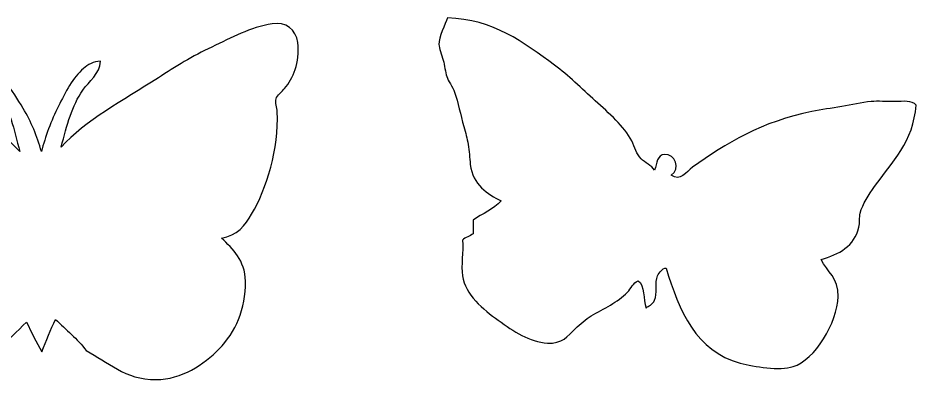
# Model space of a CAD drawing. Header units: centimetres. Extents: x -66 to 65, y -66 to 66.
# Drawn here: x -56.05 to -44.11, y 3.49 to 8.37 of the extents above; entities that cross this region are included whole.
import ezdxf

# ---------------------------------------------------------------- set-up
doc = ezdxf.new("R2010")
doc.units = ezdxf.units.CM
doc.header["$MEASUREMENT"] = 0
doc.layers.add('Layer 1', color=7, linetype='Continuous')

msp = doc.modelspace()

# ---------------------------------------------------------------- linework, layer by layer
at = {"layer": 'Layer 1'}
for points, knots in [([(-47.58614, 6.351), (-47.55836, 6.44744), (-47.55074, 6.55206), (-47.45321, 6.55994), (-47.45321, 6.55994), (-47.31536, 6.57111), (-47.23456, 6.36976), (-47.36772, 6.28459), (-47.36772, 6.28459), (-47.24305, 6.19482), (-47.16695, 6.32833), (-47.08287, 6.38902), (-47.08287, 6.38902), (-46.64128, 6.70763), (-46.15035, 7.00018), (-45.49696, 7.12975), (-45.49696, 7.12975), (-45.37009, 7.15486), (-45.23465, 7.17396), (-45.09807, 7.19621), (-45.09807, 7.19621), (-44.96935, 7.21719), (-44.83727, 7.2523), (-44.70879, 7.26267), (-44.70879, 7.26267), (-44.61814, 7.27005), (-44.49567, 7.26272), (-44.38584, 7.26267), (-44.38584, 7.26267), (-44.28292, 7.26267), (-44.16081, 7.28508), (-44.11044, 7.2152), (-44.11044, 7.2152), (-44.13968, 6.73723), (-44.43617, 6.44971), (-44.66128, 6.13263), (-44.66128, 6.13263), (-44.7355, 6.02812), (-44.82281, 5.90025), (-44.85122, 5.78124), (-44.85122, 5.78124), (-44.86622, 5.71803), (-44.85643, 5.65059), (-44.87019, 5.5913), (-44.87019, 5.5913), (-44.92755, 5.34373), (-45.13771, 5.22964), (-45.37351, 5.16397), (-45.37351, 5.16397), (-45.29342, 4.99786), (-45.13795, 4.92283), (-45.14562, 4.67013), (-45.14562, 4.67013), (-45.15607, 4.32162), (-45.45595, 3.82918), (-45.74382, 3.73948), (-45.74382, 3.73948), (-45.92429, 3.68328), (-46.25965, 3.73744), (-46.44658, 3.78697), (-46.44658, 3.78697), (-47.03943, 3.94387), (-47.25708, 4.47973), (-47.43427, 5.04999), (-47.43427, 5.04999), (-47.4553, 5.05428), (-47.48957, 5.02393), (-47.50073, 5.01202), (-47.50073, 5.01202), (-47.51364, 4.99821), (-47.53986, 4.96622), (-47.5482, 4.94553), (-47.5482, 4.94553), (-47.58445, 4.85592), (-47.54884, 4.70632), (-47.58619, 4.62263), (-47.58619, 4.62263), (-47.61215, 4.5645), (-47.67009, 4.54418), (-47.70015, 4.51817), (-47.70015, 4.51817), (-47.74225, 4.63125), (-47.7088, 4.81977), (-47.80461, 4.87904), (-47.80461, 4.87904), (-47.87644, 4.85277), (-47.89835, 4.77659), (-47.94711, 4.72714), (-47.94711, 4.72714), (-48.08107, 4.58982), (-48.25559, 4.51846), (-48.43135, 4.41374), (-48.43135, 4.41374), (-48.50027, 4.37265), (-48.57264, 4.30698), (-48.64027, 4.24279), (-48.64027, 4.24279), (-48.74409, 4.14426), (-48.8141, 4.03978), (-49.01069, 4.05285), (-49.01069, 4.05285), (-49.25673, 4.06928), (-49.45538, 4.20626), (-49.66596, 4.35672), (-49.66596, 4.35672), (-49.86165, 4.49661), (-50.10795, 4.69861), (-50.14075, 4.94552), (-50.14075, 4.94552), (-50.16001, 5.09001), (-50.12665, 5.26707), (-50.14075, 5.42031), (-50.14075, 5.42031), (-50.10215, 5.45764), (-50.04132, 5.4728), (-49.99827, 5.50577), (-49.99827, 5.50577), (-49.99827, 5.56588), (-49.99827, 5.6261), (-49.99827, 5.68616), (-49.99827, 5.68616), (-49.87844, 5.77525), (-49.72263, 5.82837), (-49.62796, 5.94265), (-49.62796, 5.94265), (-49.80708, 6.02623), (-50.00317, 6.16149), (-50.03632, 6.42692), (-50.03632, 6.42692), (-50.04756, 6.5172), (-50.04944, 6.60263), (-50.06476, 6.69285), (-50.06476, 6.69285), (-50.07857, 6.77389), (-50.09765, 6.84599), (-50.12175, 6.93023), (-50.12175, 6.93023), (-50.16728, 7.08898), (-50.19769, 7.25389), (-50.24523, 7.38608), (-50.24523, 7.38608), (-50.27187, 7.46019), (-50.33291, 7.53864), (-50.34969, 7.59497), (-50.34969, 7.59497), (-50.36853, 7.65826), (-50.37705, 7.74205), (-50.3971, 7.81341), (-50.3971, 7.81341), (-50.41803, 7.88747), (-50.45277, 7.97065), (-50.45409, 8.02233), (-50.45409, 8.02233), (-50.45634, 8.108), (-50.37056, 8.30107), (-50.34013, 8.37372), (-50.34013, 8.37372), (-49.73225, 8.36001), (-49.32463, 8.04487), (-48.91561, 7.74697), (-48.91561, 7.74697), (-48.73315, 7.61404), (-48.55615, 7.43722), (-48.3744, 7.27215), (-48.3744, 7.27215), (-48.19081, 7.10546), (-47.99266, 6.93518), (-47.89005, 6.74034), (-47.89005, 6.74034), (-47.8447, 6.65417), (-47.82785, 6.56624), (-47.76657, 6.50293), (-47.76657, 6.50293), (-47.71309, 6.44759), (-47.62906, 6.41582), (-47.58614, 6.351)], [0, 0, 0, 0, 0.02222222, 0.02222222, 0.02222222, 0.02222222, 0.04444444, 0.04444444, 0.04444444, 0.04444444, 0.06666667, 0.06666667, 0.06666667, 0.06666667, 0.08888889, 0.08888889, 0.08888889, 0.08888889, 0.11111111, 0.11111111, 0.11111111, 0.11111111, 0.13333333, 0.13333333, 0.13333333, 0.13333333, 0.15555556, 0.15555556, 0.15555556, 0.15555556, 0.17777778, 0.17777778, 0.17777778, 0.17777778, 0.2, 0.2, 0.2, 0.2, 0.22222222, 0.22222222, 0.22222222, 0.22222222, 0.24444444, 0.24444444, 0.24444444, 0.24444444, 0.26666667, 0.26666667, 0.26666667, 0.26666667, 0.28888889, 0.28888889, 0.28888889, 0.28888889, 0.31111111, 0.31111111, 0.31111111, 0.31111111, 0.33333333, 0.33333333, 0.33333333, 0.33333333, 0.35555556, 0.35555556, 0.35555556, 0.35555556, 0.37777778, 0.37777778, 0.37777778, 0.37777778, 0.4, 0.4, 0.4, 0.4, 0.42222222, 0.42222222, 0.42222222, 0.42222222, 0.44444444, 0.44444444, 0.44444444, 0.44444444, 0.46666667, 0.46666667, 0.46666667, 0.46666667, 0.48888889, 0.48888889, 0.48888889, 0.48888889, 0.51111111, 0.51111111, 0.51111111, 0.51111111, 0.53333333, 0.53333333, 0.53333333, 0.53333333, 0.55555556, 0.55555556, 0.55555556, 0.55555556, 0.57777778, 0.57777778, 0.57777778, 0.57777778, 0.6, 0.6, 0.6, 0.6, 0.62222222, 0.62222222, 0.62222222, 0.62222222, 0.64444444, 0.64444444, 0.64444444, 0.64444444, 0.66666667, 0.66666667, 0.66666667, 0.66666667, 0.68888889, 0.68888889, 0.68888889, 0.68888889, 0.71111111, 0.71111111, 0.71111111, 0.71111111, 0.73333333, 0.73333333, 0.73333333, 0.73333333, 0.75555556, 0.75555556, 0.75555556, 0.75555556, 0.77777778, 0.77777778, 0.77777778, 0.77777778, 0.8, 0.8, 0.8, 0.8, 0.82222222, 0.82222222, 0.82222222, 0.82222222, 0.84444444, 0.84444444, 0.84444444, 0.84444444, 0.86666667, 0.86666667, 0.86666667, 0.86666667, 0.88888889, 0.88888889, 0.88888889, 0.88888889, 0.91111111, 0.91111111, 0.91111111, 0.91111111, 0.93333333, 0.93333333, 0.93333333, 0.93333333, 0.95555556, 0.95555556, 0.95555556, 0.95555556, 1, 1, 1, 1]), ([(-53.34409, 5.44832), (-53.19023, 5.29772), (-53.03246, 5.15762), (-53.02672, 4.87404), (-53.02672, 4.87404), (-53.01929, 4.5055), (-53.16166, 4.19208), (-53.37436, 3.97483), (-53.37436, 3.97483), (-53.5774, 3.76742), (-53.87294, 3.5684), (-54.21309, 3.56679), (-54.21309, 3.56679), (-54.63103, 3.56475), (-54.85635, 3.80724), (-55.14252, 3.95216), (-55.14252, 3.95216), (-55.25976, 4.10953), (-55.41501, 4.22881), (-55.55061, 4.36777), (-55.55061, 4.36777), (-55.61795, 4.23111), (-55.67327, 4.08239), (-55.73196, 3.93705), (-55.73196, 3.93705), (-55.80932, 4.05868), (-55.86727, 4.19968), (-55.93603, 4.32998), (-55.93603, 4.32998), (-56.19556, 4.08733), (-56.40437, 3.84611), (-56.73695, 3.67257), (-56.73695, 3.67257), (-56.9215, 3.57626), (-57.09446, 3.4948), (-57.37928, 3.51387), (-57.37928, 3.51387), (-57.78015, 3.54073), (-58.15279, 3.82986), (-58.33136, 4.1335), (-58.33136, 4.1335), (-58.43225, 4.30498), (-58.53729, 4.63576), (-58.47492, 4.94207), (-58.47492, 4.94207), (-58.43293, 5.14852), (-58.31546, 5.25767), (-58.16512, 5.38033), (-58.16512, 5.38033), (-58.514, 5.4537), (-58.66854, 5.83052), (-58.77718, 6.17379), (-58.77718, 6.17379), (-58.87873, 6.49462), (-58.92863, 6.87197), (-58.87545, 7.2317), (-58.87545, 7.2317), (-58.91895, 7.3578), (-59.0764, 7.42498), (-59.13236, 7.54907), (-59.13236, 7.54907), (-59.20795, 7.71668), (-59.20576, 8.09758), (-59.07193, 8.19891), (-59.07193, 8.19891), (-58.89027, 8.33641), (-58.59817, 8.17182), (-58.42963, 8.10067), (-58.42963, 8.10067), (-58.29583, 8.04423), (-58.15729, 7.99124), (-58.0367, 7.93443), (-58.0367, 7.93443), (-57.77384, 7.81063), (-57.56291, 7.67384), (-57.32637, 7.52636), (-57.32637, 7.52636), (-56.82464, 7.21357), (-56.34778, 6.95049), (-56.02663, 6.59691), (-56.02663, 6.59691), (-56.10251, 6.90391), (-56.16046, 7.15891), (-56.31381, 7.37523), (-56.31381, 7.37523), (-56.39276, 7.48667), (-56.56188, 7.57388), (-56.55561, 7.7606), (-56.55561, 7.7606), (-56.27732, 7.66855), (-56.1281, 7.41579), (-55.98133, 7.17121), (-55.98133, 7.17121), (-55.87655, 6.99658), (-55.79221, 6.80024), (-55.73947, 6.59691), (-55.73947, 6.59691), (-55.68563, 6.79551), (-55.60924, 7.00961), (-55.51277, 7.20143), (-55.51277, 7.20143), (-55.42228, 7.38145), (-55.31576, 7.58912), (-55.18035, 7.70017), (-55.18035, 7.70017), (-55.12172, 7.74824), (-55.042, 7.80219), (-54.95365, 7.79838), (-54.95365, 7.79838), (-54.96048, 7.63238), (-55.10621, 7.52991), (-55.18791, 7.41299), (-55.18791, 7.41299), (-55.33137, 7.20775), (-55.39844, 6.95717), (-55.47506, 6.65737), (-55.47506, 6.65737), (-55.15417, 7.01114), (-54.66215, 7.27147), (-54.18289, 7.57926), (-54.18289, 7.57926), (-53.95405, 7.72621), (-53.7317, 7.8666), (-53.47256, 7.98733), (-53.47256, 7.98733), (-53.20917, 8.11002), (-52.96292, 8.25093), (-52.67159, 8.29713), (-52.67159, 8.29713), (-52.49099, 8.32573), (-52.35205, 8.22048), (-52.33155, 8.04776), (-52.33155, 8.04776), (-52.2989, 7.77214), (-52.38947, 7.57093), (-52.50533, 7.43567), (-52.50533, 7.43567), (-52.53758, 7.39813), (-52.60823, 7.34338), (-52.6187, 7.29967), (-52.6187, 7.29967), (-52.63079, 7.24911), (-52.60605, 7.18), (-52.60357, 7.12584), (-52.60357, 7.12584), (-52.58148, 6.63917), (-52.74398, 6.10285), (-52.94367, 5.76567), (-52.94367, 5.76567), (-53.02685, 5.62511), (-53.13858, 5.47446), (-53.34409, 5.44832)], [0, 0, 0, 0, 0.02564103, 0.02564103, 0.02564103, 0.02564103, 0.05128205, 0.05128205, 0.05128205, 0.05128205, 0.07692308, 0.07692308, 0.07692308, 0.07692308, 0.1025641, 0.1025641, 0.1025641, 0.1025641, 0.12820513, 0.12820513, 0.12820513, 0.12820513, 0.15384615, 0.15384615, 0.15384615, 0.15384615, 0.17948718, 0.17948718, 0.17948718, 0.17948718, 0.20512821, 0.20512821, 0.20512821, 0.20512821, 0.23076923, 0.23076923, 0.23076923, 0.23076923, 0.25641026, 0.25641026, 0.25641026, 0.25641026, 0.28205128, 0.28205128, 0.28205128, 0.28205128, 0.30769231, 0.30769231, 0.30769231, 0.30769231, 0.33333333, 0.33333333, 0.33333333, 0.33333333, 0.35897436, 0.35897436, 0.35897436, 0.35897436, 0.38461538, 0.38461538, 0.38461538, 0.38461538, 0.41025641, 0.41025641, 0.41025641, 0.41025641, 0.43589744, 0.43589744, 0.43589744, 0.43589744, 0.46153846, 0.46153846, 0.46153846, 0.46153846, 0.48717949, 0.48717949, 0.48717949, 0.48717949, 0.51282051, 0.51282051, 0.51282051, 0.51282051, 0.53846154, 0.53846154, 0.53846154, 0.53846154, 0.56410256, 0.56410256, 0.56410256, 0.56410256, 0.58974359, 0.58974359, 0.58974359, 0.58974359, 0.61538462, 0.61538462, 0.61538462, 0.61538462, 0.64102564, 0.64102564, 0.64102564, 0.64102564, 0.66666667, 0.66666667, 0.66666667, 0.66666667, 0.69230769, 0.69230769, 0.69230769, 0.69230769, 0.71794872, 0.71794872, 0.71794872, 0.71794872, 0.74358974, 0.74358974, 0.74358974, 0.74358974, 0.76923077, 0.76923077, 0.76923077, 0.76923077, 0.79487179, 0.79487179, 0.79487179, 0.79487179, 0.82051282, 0.82051282, 0.82051282, 0.82051282, 0.84615385, 0.84615385, 0.84615385, 0.84615385, 0.87179487, 0.87179487, 0.87179487, 0.87179487, 0.8974359, 0.8974359, 0.8974359, 0.8974359, 0.92307692, 0.92307692, 0.92307692, 0.92307692, 0.94871795, 0.94871795, 0.94871795, 0.94871795, 1, 1, 1, 1])]:
    msp.add_open_spline(points, degree=3, knots=knots, dxfattribs=at)

doc.saveas('drawing.dxf')
